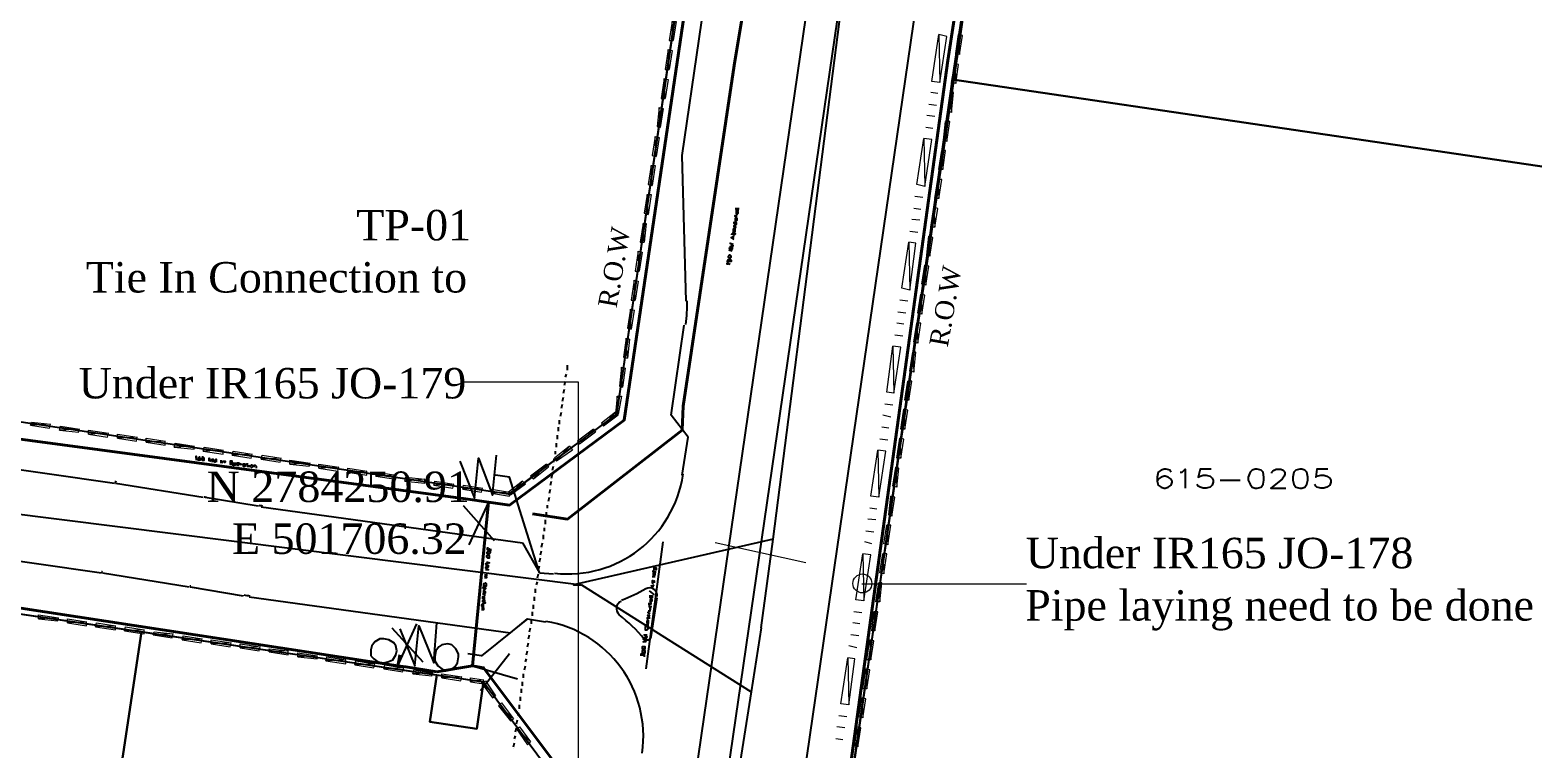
# Model space of a CAD drawing. Header units: inches. Extents: x 5 to 844, y 8 to 596.
# Drawn here: x 335.6 to 529.2, y 285.8 to 378.3 of the extents above; entities that cross this region are included whole.
import ezdxf

# ---------------------------------------------------------------- set-up
doc = ezdxf.new("R2010")
doc.units = ezdxf.units.IN
doc.header["$MEASUREMENT"] = 0
doc.layers.add('PDF_Geometry', color=7, linetype='Continuous', true_color=0x989898)
doc.layers.add('PDF_Text', color=7, linetype='Continuous')
doc.styles.add('PDF Times New Roman', font='times.ttf')

msp = doc.modelspace()

# ---------------------------------------------------------------- linework, layer by layer
at = {"layer": 'PDF_Geometry', "color": 9, "lineweight": 25, "true_color": 0xbababa}
for points in [[(397.28, 318.6), (295.2, 333.64), (318.47, 491.9), (321.68, 513.89), (425.69, 510.42), (436.11, 497.95), (411.17, 328.88), (397.28, 318.6)], [(486.89, 508.49), (566.73, 505.79), (545.26, 358.58), (454.49, 371.95), (473, 496.79), (486.89, 508.49)], [(429.81, 301.37), (431.35, 312.81), (455.91, 504.37)], [(454.49, 371.95), (545.26, 358.58), (531.12, 262.03), (440.61, 275.4), (454.49, 371.95)], [(215.87, 332.48), (287.1, 321.94), (406.67, 306.9)], [(431.35, 312.81), (405.64, 306.9), (406.67, 306.9)], [(304.71, 301.37), (311.53, 306.51), (349.97, 300.86), (342.77, 252.9), (336.85, 212.66), (335.57, 204.18), (297.39, 209.7), (292.24, 216.65), (304.71, 301.37)], [(406.67, 306.9), (428.52, 293.14)], [(388.02, 295.33), (387.12, 289.29), (393.17, 288.39), (394.07, 294.43), (404.35, 280.54), (399.98, 250.84), (342.77, 252.9), (349.97, 300.86), (388.02, 295.33)], [(429.81, 301.37), (428.52, 293.14), (406.54, 153.91), (404.87, 142.98), (403.97, 137.71), (417.46, 133.34), (427.11, 134.36), (416.95, 142.08), (404.87, 142.98)], [(394.07, 294.43), (393.17, 288.39), (387.12, 289.29), (388.02, 295.33), (394.07, 294.43)]]:
    msp.add_lwpolyline(points, dxfattribs=at)
at = {"layer": 'PDF_Geometry', "color": 7, "lineweight": 25}
for points in [[(486.89, 508.49), (646.57, 503.22), (656.98, 490.75), (604.66, 133.08), (590.77, 122.67), (433.79, 145.55), (423.51, 159.43), (473, 496.79), (486.89, 508.49)], [(436.11, 497.95), (411.17, 328.88), (397.28, 318.6), (295.2, 333.64), (174.48, 351.38), (160.98, 353.31), (157.63, 353.7), (151.34, 353.7), (145.04, 353.05), (138.99, 351.51), (133.08, 349.33), (127.42, 346.37), (122.28, 342.64), (117.65, 338.4), (113.54, 333.51), (110.19, 328.24), (107.37, 322.58), (105.44, 316.54), (104.15, 310.37), (103.77, 304.07), (104.15, 297.77), (10.69, 428.52)], [(482.65, 321.43), (482.52, 321.68), (482, 321.81), (481.75, 321.81), (481.36, 321.68), (480.98, 321.43), (480.85, 320.78), (480.85, 320.27), (480.98, 319.76), (481.36, 319.5), (481.75, 319.37), (481.88, 319.37), (482.26, 319.5), (482.65, 319.76), (482.78, 320.14), (482.78, 320.27), (482.65, 320.53), (482.26, 320.78), (481.88, 320.91), (481.75, 320.91), (481.36, 320.78), (480.98, 320.53), (480.85, 320.27)], [(483.8, 321.43), (484.06, 321.43), (484.45, 321.81), (484.45, 319.37)], [(487.79, 321.81), (486.38, 321.81), (486.12, 320.78), (486.38, 320.91), (486.76, 321.04), (487.15, 321.04), (487.66, 320.91), (487.92, 320.66), (488.05, 320.4), (488.05, 320.14), (487.92, 319.76), (487.66, 319.5), (487.15, 319.37), (486.76, 319.37), (486.38, 319.5), (486.12, 319.63), (485.99, 319.88)], [(493.45, 321.81), (493.06, 321.68), (492.8, 321.43), (492.55, 320.78), (492.55, 320.4), (492.8, 319.88), (493.06, 319.5), (493.45, 319.37), (493.7, 319.37), (494.22, 319.5), (494.48, 319.88), (494.6, 320.4), (494.6, 320.78), (494.48, 321.43), (494.22, 321.68), (493.7, 321.81), (493.45, 321.81)], [(495.63, 321.3), (495.63, 321.43), (495.76, 321.56), (495.89, 321.68), (496.15, 321.81), (496.79, 321.81), (497.05, 321.68), (497.18, 321.56), (497.3, 321.43), (497.3, 321.17), (497.18, 320.91), (496.92, 320.53), (495.5, 319.37), (497.43, 319.37)], [(499.23, 321.81), (498.72, 321.68), (498.46, 321.43), (498.33, 320.78), (498.33, 320.4), (498.46, 319.88), (498.72, 319.5), (499.23, 319.37), (499.49, 319.37), (499.88, 319.5), (500.13, 319.88), (500.26, 320.4), (500.26, 320.78), (500.13, 321.43), (499.88, 321.68), (499.49, 321.81), (499.23, 321.81)], [(502.83, 321.81), (501.42, 321.81), (501.29, 320.78), (501.42, 320.91), (501.93, 321.04), (502.32, 321.04), (502.7, 320.91), (503.09, 320.66), (503.22, 320.4), (503.22, 320.14), (503.09, 319.76), (502.7, 319.5), (502.32, 319.37), (501.93, 319.37), (501.42, 319.5), (501.29, 319.63), (501.16, 319.88)], [(488.95, 320.4), (491.52, 320.4)], [(239.27, 317.06), (281.44, 310.88), (286.59, 304.07), (274.11, 219.35), (267.3, 214.2), (264.6, 195.82), (269.74, 188.88), (287.74, 186.3), (294.69, 191.45), (297.39, 209.7), (292.24, 216.65), (304.58, 301.37), (311.53, 306.51), (394.07, 294.43), (404.35, 280.54), (372.34, 63.53)]]:
    msp.add_lwpolyline(points, dxfattribs=at)
at = {"layer": 'PDF_Geometry', "lineweight": 0}
for points in [[(486.89, 508.49), (473, 496.79), (454.49, 371.95), (545.26, 358.58), (566.73, 505.79), (486.89, 508.49)], [(318.47, 491.9), (295.2, 333.64), (397.41, 318.6), (411.17, 328.88), (432.64, 475.32), (318.47, 491.9)], [(454.49, 371.95), (440.61, 275.4), (531.12, 262.03), (545.26, 358.58), (454.49, 371.95)], [(304.71, 301.37), (292.24, 216.65), (297.39, 209.7), (335.57, 204.18), (336.85, 212.66), (342.77, 252.9), (349.97, 300.86), (311.53, 306.51), (304.71, 301.37)], [(388.02, 295.33), (349.97, 300.86), (342.77, 252.9), (399.98, 250.84), (404.35, 280.54), (394.07, 294.43), (393.17, 288.39), (387.12, 289.29), (388.02, 295.33)], [(394.07, 294.43), (388.02, 295.33), (387.12, 289.29), (393.17, 288.39), (394.07, 294.43)]]:
    msp.add_lwpolyline(points, dxfattribs=at)
at = {"layer": 'PDF_Geometry', "lineweight": 25}
for points in [[(395.61, 77.15), (456.16, 492.93), (456.29, 494.48)], [(391.62, 77.67), (451.53, 489.72), (451.92, 491.65)], [(420.16, 343.41), (419.65, 362.18), (424.02, 392.27), (429.81, 410.14)], [(417.85, 161.88), (450.51, 386.48)], [(418.24, 328.75), (419.91, 340.33)], [(404.87, 334.54), (404.87, 335.18)], [(404.48, 332.61), (404.61, 333.13)], [(404.61, 333.64), (404.74, 334.03)], [(404.61, 333.38), (404.61, 333.38)], [(404.74, 334.28), (404.74, 334.28)], [(404.35, 331.58), (404.48, 332.1)], [(404.35, 331.33), (404.35, 331.33)], [(404.48, 332.35), (404.48, 332.35)], [(404.09, 329.65), (404.22, 330.17)], [(404.09, 329.4), (404.09, 329.4)], [(404.22, 330.55), (404.35, 331.07)], [(404.22, 330.43), (404.22, 330.43)], [(403.71, 326.7), (403.71, 327.21)], [(403.84, 327.6), (403.84, 328.11)], [(403.84, 327.34), (403.84, 327.34)], [(403.97, 328.63), (404.09, 329.14)], [(403.97, 328.37), (403.97, 328.37)], [(420.42, 325.93), (418.24, 328.75)], [(403.45, 325.41), (403.45, 325.41)], [(403.58, 325.67), (403.58, 326.18)], [(403.71, 326.44), (403.71, 326.44)], [(419.65, 321.04), (420.42, 325.93)], [(403.19, 323.48), (403.19, 323.48)], [(403.32, 324.38), (403.32, 324.38)], [(403.32, 323.74), (403.32, 324.13)], [(403.45, 324.64), (403.45, 325.16)], [(329.4, 322.46), (346.5, 320.01)], [(402.94, 321.68), (403.07, 322.2)], [(402.94, 321.43), (402.94, 321.43)], [(403.07, 322.71), (403.19, 323.23)], [(403.07, 322.46), (403.07, 322.46)], [(346.63, 320.01), (346.63, 320.01), (357.94, 318.21)], [(401.27, 308.44), (397.41, 320.78), (395.61, 321.04)], [(402.68, 319.76), (402.81, 320.27)], [(402.68, 319.5), (402.68, 319.5)], [(402.81, 320.66), (402.94, 321.17)], [(402.81, 320.53), (402.81, 320.53)], [(358.2, 318.21), (365.01, 317.06)], [(402.42, 317.7), (402.55, 318.21)], [(402.55, 318.73), (402.68, 319.24)], [(402.55, 318.47), (402.55, 318.47)], [(365.4, 316.93), (399.08, 312.3)], [(402.17, 315.77), (402.17, 316.28)], [(402.29, 316.8), (402.29, 317.18)], [(402.29, 316.54), (402.29, 316.54)], [(402.42, 317.44), (402.42, 317.44)], [(401.91, 314.48), (401.91, 314.48)], [(401.91, 313.84), (401.91, 314.23)], [(402.04, 314.74), (402.04, 315.26)], [(402.17, 315.51), (402.17, 315.51)], [(399.08, 312.3), (401.27, 308.44)], [(401.52, 311.78), (401.65, 312.3)], [(401.65, 312.56), (401.65, 312.56)], [(401.78, 313.58), (401.78, 313.58)], [(401.78, 312.81), (401.78, 313.33)], [(327.73, 310.88), (344.83, 308.44)], [(401.27, 309.86), (401.39, 310.37)], [(401.39, 310.76), (401.52, 311.27)], [(401.39, 310.5), (401.39, 310.5)], [(401.52, 311.53), (401.52, 311.53)], [(344.95, 308.44), (344.95, 308.44), (356.14, 306.64)], [(401.01, 307.8), (401.14, 308.31)], [(401.14, 308.83), (401.27, 309.34)], [(401.14, 308.57), (401.14, 308.57)], [(401.27, 309.6), (401.27, 309.6)], [(401.27, 308.44), (403.07, 308.31)], [(356.27, 306.64), (363.08, 305.48)], [(400.75, 305.87), (400.75, 306.38)], [(400.88, 306.9), (401.01, 307.28)], [(400.88, 306.64), (400.88, 306.64)], [(401.01, 307.54), (401.01, 307.54)], [(363.85, 305.36), (397.54, 300.73)], [(400.49, 303.81), (400.49, 304.33)], [(400.62, 304.84), (400.62, 305.36)], [(400.62, 304.58), (400.62, 304.58)], [(400.75, 305.61), (400.75, 305.61)], [(415.66, 300.21), (416.44, 305.23)], [(399.72, 302.53), (393.81, 297.77), (392.01, 298.03)], [(397.54, 300.73), (399.72, 302.53)], [(399.72, 302.53), (402.04, 302.14)], [(400.24, 302.66), (400.24, 302.66)], [(400.24, 301.88), (400.24, 302.4)], [(400.37, 303.68), (400.37, 303.68)], [(400.37, 302.91), (400.37, 303.43)], [(399.85, 299.96), (399.98, 300.47)], [(399.98, 300.86), (400.11, 301.37)], [(399.98, 300.6), (399.98, 300.6)], [(400.11, 301.63), (400.11, 301.63)], [(399.59, 297.9), (399.72, 298.41)], [(399.72, 298.93), (399.85, 299.44)], [(399.72, 298.67), (399.72, 298.67)], [(399.85, 299.7), (399.85, 299.7)], [(399.34, 295.97), (399.47, 296.49)], [(399.47, 297), (399.59, 297.39)], [(399.47, 296.74), (399.47, 296.74)], [(399.59, 297.64), (399.59, 297.64)], [(399.08, 293.91), (399.08, 294.43)], [(399.21, 294.94), (399.21, 295.46)], [(399.21, 294.69), (399.21, 294.69)], [(399.34, 295.71), (399.34, 295.71)], [(398.82, 292.76), (398.82, 292.76)], [(398.82, 291.99), (398.82, 292.5)], [(398.95, 293.01), (398.95, 293.53)], [(399.08, 293.79), (399.08, 293.79)], [(398.57, 290.7), (398.57, 290.7)], [(398.57, 290.06), (398.57, 290.44)], [(398.69, 291.73), (398.69, 291.73)], [(398.69, 290.96), (398.69, 291.47)], [(398.18, 288), (398.31, 288.51)], [(398.31, 289.03), (398.44, 289.54)], [(398.31, 288.77), (398.31, 288.77)], [(398.44, 289.8), (398.44, 289.8)], [(397.92, 286.07), (398.05, 286.59)], [(398.05, 287.1), (398.18, 287.49)], [(398.05, 286.84), (398.05, 286.84)], [(398.18, 287.74), (398.18, 287.74)], [(397.92, 285.81), (397.92, 285.81)]]:
    msp.add_lwpolyline(points, dxfattribs=at)
at = {"layer": 'PDF_Geometry', "color": 6, "lineweight": 40}
for points in [[(435.85, 488.95), (434.05, 476.86), (428.52, 438.68), (418.11, 368.1), (412.19, 328.11), (397.41, 317.18), (394.71, 317.57)], [(394.71, 317.57), (391.75, 317.96)], [(394.71, 317.57), (392.65, 296.49)], [(392.65, 296.49), (394.07, 296.23), (405.64, 280.8), (402.81, 261.52), (400.88, 248.79), (400.62, 246.73), (394.58, 206.49), (387.12, 156.09), (376.84, 86.15), (373.62, 63.53), (358.32, 51.57), (353.44, 52.08), (351, 52.34)], [(388.02, 295.71), (384.04, 296.36)], [(392.65, 296.49), (388.02, 295.71)]]:
    msp.add_lwpolyline(points, dxfattribs=at)
at = {"layer": 'PDF_Geometry', "color": 3, "lineweight": 40}
for points in [[(400.37, 316.03), (404.87, 315.38), (419.65, 326.83), (419.78, 329.91), (426.34, 373.75), (428.78, 388.54), (453.21, 385.2)], [(455.52, 385.07), (453.85, 374.4), (436.36, 247.63), (430.96, 218.57), (430.32, 214.07), (422.35, 159.82), (419.14, 127.68)], [(331.45, 326.06), (391.75, 317.96)], [(219.86, 321.3), (239.53, 318.34), (282.21, 311.66), (287.61, 304.46), (287.61, 302.78), (303.68, 300.34), (303.94, 302.14), (311.4, 307.41), (383.01, 296.49)], [(383.01, 296.49), (384.04, 296.36)]]:
    msp.add_lwpolyline(points, dxfattribs=at)
at = {"layer": 'PDF_Geometry', "color": 4, "lineweight": 0}
for points in [[(417.98, 376.97), (418.49, 376.97), (418.36, 379.41), (417.98, 376.97)], [(418.49, 376.97), (418.36, 379.41), (418.88, 379.41), (418.49, 376.97)], [(455.26, 377.74), (455.39, 375.17), (454.88, 375.3), (455.26, 377.74)], [(455.78, 377.61), (455.26, 377.74), (455.39, 375.17), (455.78, 377.61)], [(417.46, 373.24), (417.98, 373.24), (417.85, 375.81), (417.46, 373.24)], [(417.98, 373.24), (417.85, 375.81), (418.36, 375.68), (417.98, 373.24)], [(454.75, 374.01), (454.88, 371.44), (454.36, 371.57), (454.75, 374.01)], [(455.26, 373.88), (454.75, 374.01), (454.88, 371.44), (455.26, 373.88)], [(416.95, 369.51), (417.46, 369.51), (417.34, 372.08), (416.95, 369.51)], [(417.46, 369.51), (417.34, 372.08), (417.85, 371.95), (417.46, 369.51)], [(454.23, 370.28), (454.36, 367.71), (453.85, 367.84), (454.23, 370.28)], [(454.62, 370.28), (454.23, 370.28), (454.36, 367.71), (454.62, 370.28)], [(416.44, 365.91), (416.82, 365.78), (416.69, 368.35), (416.44, 365.91)], [(416.82, 365.78), (416.69, 368.35), (417.21, 368.22), (416.82, 365.78)], [(453.59, 366.55), (453.72, 363.98), (453.33, 364.11), (453.59, 366.55)], [(454.11, 366.55), (453.59, 366.55), (453.72, 363.98), (454.11, 366.55)], [(415.79, 362.18), (416.31, 362.05), (416.18, 364.62), (415.79, 362.18)], [(416.31, 362.05), (416.18, 364.62), (416.69, 364.5), (416.31, 362.05)], [(453.08, 362.82), (453.21, 360.38), (452.69, 360.38), (453.08, 362.82)], [(453.59, 362.82), (453.08, 362.82), (453.21, 360.38), (453.59, 362.82)], [(415.28, 358.45), (415.79, 358.32), (415.66, 360.9), (415.28, 358.45)], [(415.79, 358.32), (415.66, 360.9), (416.18, 360.9), (415.79, 358.32)], [(452.56, 359.1), (452.69, 356.65), (452.18, 356.65), (452.56, 359.1)], [(453.08, 359.1), (452.56, 359.1), (452.69, 356.65), (453.08, 359.1)], [(414.76, 354.73), (415.28, 354.6), (415.15, 357.17), (414.76, 354.73)], [(415.28, 354.6), (415.15, 357.17), (415.66, 357.17), (415.28, 354.6)], [(452.05, 355.5), (452.18, 352.93), (451.66, 352.93), (452.05, 355.5)], [(452.56, 355.37), (452.05, 355.5), (452.18, 352.93), (452.56, 355.37)], [(414.25, 351), (414.76, 351), (414.64, 353.44), (414.25, 351)], [(414.76, 351), (414.64, 353.44), (415.02, 353.44), (414.76, 351)], [(451.41, 351.77), (451.53, 349.2), (451.15, 349.33), (451.41, 351.77)], [(451.92, 351.64), (451.41, 351.77), (451.53, 349.2), (451.92, 351.64)], [(413.61, 347.27), (414.12, 347.27), (413.99, 349.84), (413.61, 347.27)], [(414.12, 347.27), (413.99, 349.84), (414.51, 349.71), (414.12, 347.27)], [(450.89, 348.04), (451.02, 345.47), (450.51, 345.6), (450.89, 348.04)], [(451.41, 347.91), (450.89, 348.04), (451.02, 345.47), (451.41, 347.91)], [(413.09, 343.54), (413.61, 343.54), (413.48, 346.11), (413.09, 343.54)], [(413.61, 343.54), (413.48, 346.11), (413.99, 345.98), (413.61, 343.54)], [(450.38, 344.31), (450.51, 341.74), (449.99, 341.87), (450.38, 344.31)], [(450.89, 344.18), (450.38, 344.31), (450.51, 341.74), (450.89, 344.18)], [(412.58, 339.94), (413.09, 339.81), (412.97, 342.38), (412.58, 339.94)], [(413.09, 339.81), (412.97, 342.38), (413.48, 342.25), (413.09, 339.81)], [(449.86, 340.58), (449.99, 338.01), (449.48, 338.14), (449.86, 340.58)], [(450.38, 340.58), (449.86, 340.58), (449.99, 338.01), (450.38, 340.58)], [(412.07, 336.21), (412.58, 336.08), (412.45, 338.65), (412.07, 336.21)], [(412.58, 336.08), (412.45, 338.65), (412.84, 338.53), (412.58, 336.08)], [(449.35, 336.85), (449.48, 334.28), (448.96, 334.41), (449.35, 336.85)], [(449.73, 336.85), (449.35, 336.85), (449.48, 334.28), (449.73, 336.85)], [(411.55, 332.48), (411.94, 332.35), (411.81, 334.93), (411.55, 332.48)], [(411.94, 332.35), (411.81, 334.93), (412.32, 334.8), (411.94, 332.35)], [(448.71, 333.13), (448.83, 330.68), (448.32, 330.68), (448.71, 333.13)], [(449.22, 333.13), (448.71, 333.13), (448.83, 330.68), (449.22, 333.13)], [(411.04, 328.88), (411.42, 328.88), (411.29, 331.2), (411.04, 328.88)], [(411.42, 328.88), (411.29, 331.2), (411.81, 331.2), (411.42, 328.88)], [(448.19, 329.53), (448.32, 326.96), (447.81, 326.96), (448.19, 329.53)], [(448.71, 329.4), (448.19, 329.53), (448.32, 326.96), (448.71, 329.4)], [(338.27, 327.6), (335.7, 327.47), (335.83, 327.86), (338.27, 327.6)], [(338.14, 327.08), (338.27, 327.6), (335.7, 327.47), (338.14, 327.08)], [(342, 326.96), (339.43, 326.83), (339.55, 327.34), (342, 326.96)], [(409.24, 327.73), (409.49, 327.34), (411.04, 329.14), (409.24, 327.73)], [(409.49, 327.34), (411.04, 329.14), (411.42, 328.75), (409.49, 327.34)], [(341.87, 326.57), (342, 326.96), (339.43, 326.83), (341.87, 326.57)], [(345.73, 326.44), (343.15, 326.31), (343.15, 326.83), (345.73, 326.44)], [(345.6, 325.93), (345.73, 326.44), (343.15, 326.31), (345.6, 325.93)], [(349.45, 325.93), (346.88, 325.8), (346.88, 326.31), (349.45, 325.93)], [(349.33, 325.41), (349.45, 325.93), (346.88, 325.8), (349.33, 325.41)], [(353.05, 325.41), (350.61, 325.28), (350.61, 325.8), (353.05, 325.41)], [(353.05, 324.9), (353.05, 325.41), (350.61, 325.28), (353.05, 324.9)], [(406.15, 325.41), (406.41, 325.03), (408.21, 326.96), (406.15, 325.41)], [(406.41, 325.03), (408.21, 326.96), (408.47, 326.57), (406.41, 325.03)], [(447.68, 325.8), (447.81, 323.23), (447.29, 323.23), (447.68, 325.8)], [(448.19, 325.67), (447.68, 325.8), (447.81, 323.23), (448.19, 325.67)], [(356.78, 324.77), (354.21, 324.64), (354.34, 325.16), (356.78, 324.77)], [(356.78, 324.38), (356.78, 324.77), (354.21, 324.64), (356.78, 324.38)], [(360.51, 324.26), (357.94, 324.13), (358.07, 324.64), (360.51, 324.26)], [(360.51, 323.74), (360.51, 324.26), (357.94, 324.13), (360.51, 323.74)], [(364.24, 323.74), (361.67, 323.61), (361.8, 324.13), (364.24, 323.74)], [(364.11, 323.23), (364.24, 323.74), (361.67, 323.61), (364.11, 323.23)], [(367.97, 323.23), (365.4, 323.1), (365.52, 323.61), (367.97, 323.23)], [(403.19, 323.23), (403.45, 322.84), (405.12, 324.77), (403.19, 323.23)], [(403.45, 322.84), (405.12, 324.77), (405.51, 324.26), (403.45, 322.84)], [(367.84, 322.71), (367.97, 323.23), (365.4, 323.1), (367.84, 322.71)], [(371.7, 322.58), (369.12, 322.46), (369.12, 322.97), (371.7, 322.58)], [(371.57, 322.2), (371.7, 322.58), (369.12, 322.46), (371.57, 322.2)], [(375.42, 322.07), (372.85, 321.94), (372.85, 322.46), (375.42, 322.07)], [(375.3, 321.56), (375.42, 322.07), (372.85, 321.94), (375.3, 321.56)], [(379.02, 321.56), (376.58, 321.43), (376.58, 321.94), (379.02, 321.56)], [(379.02, 321.04), (379.02, 321.56), (376.58, 321.43), (379.02, 321.04)], [(382.75, 321.04), (380.18, 320.91), (380.31, 321.43), (382.75, 321.04)], [(400.11, 320.91), (400.49, 320.53), (402.17, 322.46), (400.11, 320.91)], [(400.49, 320.53), (402.17, 322.46), (402.42, 322.07), (400.49, 320.53)], [(447.16, 322.07), (447.29, 319.5), (446.78, 319.63), (447.16, 322.07)], [(447.55, 321.94), (447.16, 322.07), (447.29, 319.5), (447.55, 321.94)], [(382.75, 320.53), (382.75, 321.04), (380.18, 320.91), (382.75, 320.53)], [(386.48, 320.53), (383.91, 320.27), (384.04, 320.78), (386.48, 320.53)], [(386.48, 320.01), (386.48, 320.53), (383.91, 320.27), (386.48, 320.01)], [(390.21, 319.88), (387.64, 319.76), (387.77, 320.27), (390.21, 319.88)], [(390.08, 319.37), (390.21, 319.88), (387.64, 319.76), (390.08, 319.37)], [(393.94, 319.37), (391.37, 319.24), (391.49, 319.76), (393.94, 319.37)], [(397.28, 318.86), (397.54, 318.47), (399.08, 320.27), (397.28, 318.86)], [(397.54, 318.47), (399.08, 320.27), (399.47, 319.88), (397.54, 318.47)], [(393.81, 318.86), (393.94, 319.37), (391.37, 319.24), (393.81, 318.86)], [(397.41, 318.86), (395.09, 318.73), (395.09, 319.24), (397.41, 318.86)], [(397.41, 318.34), (397.41, 318.86), (395.09, 318.73), (397.41, 318.34)], [(446.52, 318.34), (446.65, 315.77), (446.26, 315.9), (446.52, 318.34)], [(447.03, 318.21), (446.52, 318.34), (446.65, 315.77), (447.03, 318.21)], [(446.01, 314.61), (446.13, 312.04), (445.62, 312.17), (446.01, 314.61)], [(446.52, 314.61), (446.01, 314.61), (446.13, 312.04), (446.52, 314.61)], [(445.49, 310.88), (445.62, 308.31), (445.11, 308.44), (445.49, 310.88)], [(446.01, 310.88), (445.49, 310.88), (445.62, 308.31), (446.01, 310.88)], [(444.98, 307.16), (445.11, 304.71), (444.59, 304.71), (444.98, 307.16)], [(445.36, 307.16), (444.98, 307.16), (445.11, 304.71), (445.36, 307.16)], [(339.3, 302.66), (336.73, 302.53), (336.73, 303.04), (339.3, 302.66)], [(339.17, 302.27), (339.3, 302.66), (336.73, 302.53), (339.17, 302.27)], [(342.9, 302.14), (340.45, 302.01), (340.45, 302.53), (342.9, 302.14)], [(342.9, 301.63), (342.9, 302.14), (340.45, 302.01), (342.9, 301.63)], [(444.33, 303.43), (444.46, 300.98), (444.08, 300.98), (444.33, 303.43)], [(444.85, 303.43), (444.33, 303.43), (444.46, 300.98), (444.85, 303.43)], [(346.63, 301.63), (344.05, 301.5), (344.18, 302.01), (346.63, 301.63)], [(346.63, 301.11), (346.63, 301.63), (344.05, 301.5), (346.63, 301.11)], [(350.35, 301.11), (347.78, 300.98), (347.91, 301.5), (350.35, 301.11)], [(350.35, 300.6), (350.35, 301.11), (347.78, 300.98), (350.35, 300.6)], [(354.08, 300.6), (351.51, 300.47), (351.64, 300.86), (354.08, 300.6)], [(353.95, 300.08), (354.08, 300.6), (351.51, 300.47), (353.95, 300.08)], [(357.81, 299.96), (355.24, 299.83), (355.37, 300.34), (357.81, 299.96)], [(357.68, 299.44), (357.81, 299.96), (355.24, 299.83), (357.68, 299.44)], [(361.54, 299.44), (358.97, 299.31), (358.97, 299.83), (361.54, 299.44)], [(361.41, 298.93), (361.54, 299.44), (358.97, 299.31), (361.41, 298.93)], [(365.27, 298.93), (362.7, 298.8), (362.7, 299.31), (365.27, 298.93)], [(365.14, 298.41), (365.27, 298.93), (362.7, 298.8), (365.14, 298.41)], [(368.87, 298.41), (366.42, 298.29), (366.42, 298.67), (368.87, 298.41)], [(368.87, 297.9), (368.87, 298.41), (366.42, 298.29), (368.87, 297.9)], [(443.82, 299.83), (443.95, 297.26), (443.43, 297.26), (443.82, 299.83)], [(444.33, 299.7), (443.82, 299.83), (443.95, 297.26), (444.33, 299.7)], [(372.6, 297.77), (370.15, 297.64), (370.15, 298.16), (372.6, 297.77)], [(372.6, 297.39), (372.6, 297.77), (370.15, 297.64), (372.6, 297.39)], [(376.32, 297.26), (373.75, 297.13), (373.88, 297.64), (376.32, 297.26)], [(376.32, 296.74), (376.32, 297.26), (373.75, 297.13), (376.32, 296.74)], [(380.05, 296.74), (377.48, 296.61), (377.61, 297.13), (380.05, 296.74)], [(379.92, 296.23), (380.05, 296.74), (377.48, 296.61), (379.92, 296.23)], [(383.78, 296.23), (381.21, 296.1), (381.34, 296.61), (383.78, 296.23)], [(383.65, 295.71), (383.78, 296.23), (381.21, 296.1), (383.65, 295.71)], [(387.51, 295.59), (384.94, 295.46), (385.07, 295.97), (387.51, 295.59)], [(387.38, 295.2), (387.51, 295.59), (384.94, 295.46), (387.38, 295.2)], [(391.24, 295.07), (388.67, 294.94), (388.67, 295.46), (391.24, 295.07)], [(391.11, 294.56), (391.24, 295.07), (388.67, 294.94), (391.11, 294.56)], [(394.07, 294.69), (392.39, 294.43), (392.39, 294.94), (394.07, 294.69)], [(394.07, 294.17), (394.07, 294.69), (392.39, 294.43), (394.07, 294.17)], [(395.61, 292.63), (393.81, 294.3), (394.32, 294.56), (395.61, 292.63)], [(395.22, 292.37), (395.61, 292.63), (393.81, 294.3), (395.22, 292.37)], [(443.31, 296.1), (443.43, 293.53), (442.92, 293.53), (443.31, 296.1)], [(443.82, 295.97), (443.31, 296.1), (443.43, 293.53), (443.82, 295.97)], [(442.79, 292.37), (442.92, 289.8), (442.41, 289.93), (442.79, 292.37)], [(443.31, 292.24), (442.79, 292.37), (442.92, 289.8), (443.31, 292.24)], [(397.92, 289.67), (395.99, 291.34), (396.38, 291.73), (397.92, 289.67)], [(397.54, 289.41), (397.92, 289.67), (395.99, 291.34), (397.54, 289.41)], [(400.11, 286.71), (398.31, 288.39), (398.69, 288.64), (400.11, 286.71)], [(442.15, 288.64), (442.28, 286.07), (441.89, 286.2), (442.15, 288.64)], [(442.66, 288.51), (442.15, 288.64), (442.28, 286.07), (442.66, 288.51)], [(399.72, 286.33), (400.11, 286.71), (398.31, 288.39), (399.72, 286.33)]]:
    msp.add_lwpolyline(points, dxfattribs=at)
at = {"layer": 'PDF_Geometry', "color": 3, "lineweight": 0}
for points in [[(452.69, 377.74), (452.82, 371.57), (451.79, 371.7), (452.69, 377.74)], [(453.72, 377.48), (452.69, 377.74), (452.82, 371.57), (453.72, 377.48)], [(452.56, 370.15), (451.66, 370.28)], [(452.43, 368.61), (451.41, 368.74)], [(452.18, 367.2), (451.15, 367.32)], [(450.76, 364.37), (450.89, 358.2), (449.86, 358.45), (450.76, 364.37)], [(451.79, 364.24), (450.76, 364.37), (450.89, 358.2), (451.79, 364.24)], [(451.92, 365.65), (451.02, 365.78)], [(450.63, 356.78), (449.61, 356.91)], [(450.38, 355.24), (449.48, 355.37)], [(449.99, 352.28), (448.96, 352.41)], [(450.25, 353.83), (449.22, 353.95)], [(448.83, 351), (448.96, 344.83), (447.93, 345.08), (448.83, 351)], [(449.73, 350.87), (448.83, 351), (448.96, 344.83), (449.73, 350.87)], [(448.71, 343.41), (447.68, 343.54)], [(448.45, 341.87), (447.42, 342)], [(448.06, 338.91), (447.03, 339.04)], [(448.19, 340.45), (447.29, 340.58)], [(446.78, 337.63), (446.91, 331.58), (446.01, 331.71), (446.78, 337.63)], [(447.81, 337.5), (446.78, 337.63), (446.91, 331.58), (447.81, 337.5)], [(446.78, 330.04), (445.75, 330.17)], [(446.26, 327.08), (445.36, 327.21)], [(446.52, 328.5), (445.49, 328.75)], [(446.13, 325.54), (445.11, 325.67)], [(444.85, 324.26), (444.98, 318.21), (443.95, 318.34), (444.85, 324.26)], [(445.88, 324.13), (444.85, 324.26), (444.98, 318.21), (445.88, 324.13)], [(444.72, 316.67), (443.82, 316.8)], [(444.33, 313.71), (443.31, 313.84)], [(444.59, 315.26), (443.56, 315.38)], [(444.08, 312.17), (443.18, 312.43)], [(442.92, 310.88), (443.05, 304.84), (442.02, 304.97), (442.92, 310.88)], [(443.95, 310.76), (442.92, 310.88), (443.05, 304.84), (443.95, 310.76)], [(442.79, 303.3), (441.76, 303.43)], [(442.41, 300.34), (441.38, 300.47)], [(442.54, 301.88), (441.64, 302.01)], [(442.15, 298.8), (441.12, 299.06)], [(440.99, 297.51), (441.12, 291.47), (440.09, 291.6), (440.99, 297.51)], [(441.89, 297.39), (440.99, 297.51), (441.12, 291.47), (441.89, 297.39)], [(440.61, 288.51), (439.58, 288.64)], [(440.86, 289.93), (439.84, 290.06)], [(440.35, 286.97), (439.45, 287.1)]]:
    msp.add_lwpolyline(points, dxfattribs=at)
at = {"layer": 'PDF_Geometry', "color": 1, "lineweight": 25}
for points in [[(426.46, 355.37), (426.98, 355.37)], [(426.59, 354.21), (426.46, 354.34), (426.46, 354.47), (426.59, 354.47), (426.72, 354.47)], [(426.72, 355.37), (426.59, 355.24), (426.59, 355.11), (426.72, 355.11), (426.85, 355.11), (426.85, 355.24), (426.85, 355.37)], [(426.72, 354.6), (426.72, 354.98), (426.59, 354.98), (426.59, 354.85), (426.59, 354.73), (426.72, 354.6), (426.72, 354.73), (426.85, 354.73), (426.85, 354.85), (426.85, 354.98)], [(426.21, 353.57), (426.59, 353.57), (426.59, 353.44), (426.59, 353.31), (426.46, 353.31), (426.34, 353.44), (426.34, 353.57), (426.46, 353.57)], [(426.21, 352.67), (426.21, 352.54), (426.21, 352.41), (426.34, 352.41), (426.46, 352.41), (426.46, 352.54), (426.46, 352.67), (426.21, 352.67), (426.34, 352.67)], [(426.59, 352.8), (426.34, 352.93), (426.34, 353.05), (426.34, 353.18), (426.59, 353.05)], [(426.72, 354.21), (426.46, 354.21)], [(426.46, 353.95), (426.46, 353.83), (426.46, 353.7), (426.59, 353.7), (426.59, 353.83), (426.72, 353.83), (426.72, 353.95), (426.72, 354.08), (426.59, 354.08), (426.46, 354.08), (426.46, 353.95)], [(426.21, 350.35), (425.82, 350.48), (426.21, 350.61), (425.82, 350.87), (426.21, 350.74)], [(426.46, 351.9), (425.95, 352.03)], [(426.34, 351.38), (425.95, 351.64), (426.34, 351.77)], [(426.21, 352.03), (426.21, 352.15), (426.21, 352.28), (426.34, 352.28), (426.34, 352.15), (426.46, 352.15), (426.46, 352.03), (426.34, 352.03), (426.34, 351.9)], [(426.21, 351.51), (426.21, 351.77)], [(425.56, 348.81), (425.44, 348.55), (425.69, 348.55), (425.69, 348.68), (425.69, 348.81), (425.82, 348.81), (425.95, 348.68), (425.95, 348.55), (425.82, 348.55), (425.82, 348.43)], [(425.56, 349.2), (425.56, 349.07), (425.69, 349.07), (425.69, 348.94), (425.82, 348.94), (425.95, 349.07), (425.95, 349.2), (425.82, 349.33), (425.69, 349.33), (425.56, 349.2)], [(426.08, 349.84), (425.69, 349.97), (426.08, 350.1), (425.69, 350.23), (426.21, 350.23)], [(425.56, 348.17), (425.44, 348.17), (425.44, 348.3), (425.82, 348.17)], [(356.91, 323.36), (357.04, 323.36), (357.04, 323.48), (357.04, 322.97)], [(357.55, 323.36), (357.42, 323.36), (357.3, 323.23), (357.42, 323.23), (357.55, 323.23), (357.68, 323.1), (357.55, 322.97), (357.42, 322.97), (357.3, 322.97), (357.3, 323.1)], [(357.94, 323.36), (357.81, 323.36), (357.81, 323.23), (357.81, 323.1), (357.81, 322.97), (357.94, 322.97), (358.07, 322.97), (358.07, 323.1), (358.07, 323.23), (357.94, 323.36)], [(358.71, 322.84), (358.71, 323.23), (358.84, 322.84), (359.1, 323.1), (359.1, 322.71)], [(359.22, 322.71), (359.22, 323.1), (359.48, 322.71), (359.61, 323.1), (359.61, 322.71)], [(360.25, 322.58), (360.25, 322.97)], [(360.38, 322.58), (360.51, 322.84), (360.51, 322.71)], [(360.51, 322.84), (360.64, 322.84), (360.77, 322.84), (360.77, 322.71), (360.64, 322.58)], [(361.54, 322.84), (361.41, 322.84), (361.41, 322.71), (361.41, 322.58), (361.41, 322.46), (361.54, 322.46), (361.67, 322.46), (361.67, 322.58), (361.8, 322.58), (361.67, 322.71), (361.67, 322.84), (361.54, 322.84)], [(361.8, 322.2), (361.92, 322.58), (362.05, 322.58), (362.18, 322.58), (362.18, 322.46), (362.05, 322.33), (361.92, 322.33), (361.92, 322.46), (361.8, 322.46)], [(362.31, 322.46), (362.57, 322.46), (362.57, 322.58), (362.44, 322.58), (362.31, 322.58), (362.31, 322.46), (362.31, 322.33), (362.44, 322.33), (362.57, 322.33)], [(362.7, 322.33), (362.82, 322.58)], [(362.7, 322.46), (362.82, 322.46), (362.95, 322.46)], [(363.34, 322.46), (363.21, 322.46), (363.08, 322.46), (363.08, 322.33), (363.08, 322.2), (363.21, 322.2), (363.34, 322.2), (363.34, 322.46), (363.34, 322.33)], [(363.47, 322.46), (363.72, 322.46)], [(363.6, 322.58), (363.6, 322.2), (363.72, 322.2)], [(363.85, 322.46), (363.85, 322.46)], [(363.85, 322.33), (363.85, 322.07)], [(364.11, 322.33), (363.98, 322.2), (364.11, 322.07), (364.24, 322.07), (364.37, 322.2), (364.24, 322.33), (364.11, 322.33)], [(364.5, 322.07), (364.5, 322.33), (364.5, 322.2)], [(364.5, 322.33), (364.62, 322.33), (364.75, 322.2), (364.75, 321.94)], [(394.45, 309.86), (394.84, 309.73), (394.32, 309.6), (394.71, 309.34), (394.32, 309.47)], [(394.97, 311.01), (394.97, 311.14), (394.84, 311.14), (394.71, 311.14), (394.58, 311.14), (394.58, 311.01), (394.45, 311.01), (394.58, 310.88), (394.71, 310.88), (394.84, 310.88), (394.97, 311.01)], [(394.84, 310.5), (394.84, 310.63), (394.71, 310.76), (394.58, 310.63), (394.45, 310.63), (394.45, 310.5), (394.58, 310.37), (394.71, 310.37), (394.84, 310.37), (394.84, 310.5)], [(394.97, 311.53), (394.97, 311.27), (394.84, 311.53), (394.84, 311.4), (394.71, 311.4), (394.71, 311.27), (394.58, 311.4), (394.58, 311.53), (394.58, 311.66), (394.71, 311.66)], [(394.19, 308.18), (394.58, 308.18)], [(394.19, 308.06), (394.45, 307.93), (394.45, 308.06)], [(394.45, 307.93), (394.45, 307.8), (394.32, 307.8), (394.19, 307.8)], [(394.32, 309.21), (394.71, 309.21), (394.32, 309.08), (394.71, 308.83), (394.32, 308.83)], [(416.18, 307.93), (415.79, 307.93)], [(415.92, 309.08), (416.31, 309.08), (416.31, 308.96), (416.31, 308.83), (416.18, 308.83), (416.05, 308.83), (416.05, 308.96), (416.05, 309.08)], [(415.92, 308.57), (415.92, 308.7), (415.92, 308.57)], [(415.92, 308.44), (415.92, 308.31), (415.92, 308.18), (416.05, 308.18), (416.18, 308.18), (416.18, 308.31), (416.18, 308.44), (415.92, 308.44), (416.05, 308.44)], [(416.05, 308.57), (416.31, 308.57)], [(393.94, 306.64), (394.32, 306.51), (394.32, 306.38), (394.19, 306.26), (394.07, 306.38), (394.07, 306.51), (394.19, 306.64)], [(394.45, 306.9), (394.45, 307.03), (394.32, 307.16), (394.19, 307.03), (394.07, 307.03), (394.07, 306.9), (394.07, 306.77), (394.19, 306.77), (394.32, 306.77), (394.45, 306.77), (394.45, 306.9)], [(394.19, 306.13), (394.19, 305.87), (394.32, 305.87), (394.32, 306), (394.19, 306.13), (394.07, 306.13), (394.07, 306), (394.07, 305.87)], [(415.41, 306.13), (416.05, 305.61)], [(415.92, 306.51), (415.66, 306.77), (416.05, 306.9)], [(415.92, 307.41), (415.79, 307.41), (415.79, 307.28), (415.79, 307.16), (415.92, 307.16), (415.92, 307.28), (416.05, 307.41), (416.05, 307.28), (416.05, 307.16)], [(415.92, 306.64), (415.92, 306.9)], [(394.07, 304.33), (394.07, 304.46), (393.94, 304.46), (393.81, 304.33), (393.81, 304.2), (393.94, 304.2), (393.94, 304.07), (394.07, 304.07), (394.07, 304.2), (394.07, 304.33)], [(393.94, 305.74), (394.19, 305.74), (394.19, 305.61), (394.19, 305.48)], [(393.94, 305.1), (394.19, 305.1), (394.19, 305.23), (394.19, 305.36), (394.07, 305.36), (393.94, 305.36), (393.94, 305.23), (393.94, 305.1)], [(394.32, 304.84), (393.94, 304.84), (393.94, 304.71)], [(394.19, 304.58), (394.32, 304.58), (394.19, 304.58), (393.94, 304.58)], [(394.19, 304.97), (394.19, 304.71)], [(415.28, 304.46), (415.66, 304.46), (415.66, 304.58)], [(415.41, 305.48), (415.79, 305.48), (415.79, 305.36), (415.79, 305.23), (415.66, 305.23), (415.54, 305.23), (415.54, 305.36), (415.66, 305.48)], [(415.41, 304.46), (415.41, 304.58)], [(415.41, 304.33), (415.41, 304.2), (415.41, 304.07), (415.54, 303.94), (415.66, 304.07), (415.66, 304.2)], [(415.54, 304.71), (415.66, 304.97), (415.54, 304.97), (415.54, 304.84), (415.54, 304.71), (415.66, 304.71), (415.66, 304.84), (415.79, 304.84), (415.79, 304.97), (415.66, 304.97)], [(393.81, 303.94), (394.07, 303.94), (394.07, 303.81), (394.07, 303.68), (393.94, 303.68), (393.81, 303.68)], [(415.15, 303.04), (415.41, 302.91), (415.54, 303.04)], [(415.28, 302.78), (415.15, 302.66), (415.15, 302.53), (415.28, 302.53), (415.28, 302.66), (415.41, 302.78), (415.41, 302.66), (415.41, 302.53)], [(415.41, 302.01), (415.15, 302.01), (415.15, 302.14), (415.15, 302.27), (415.28, 302.27), (415.41, 302.27)], [(415.28, 303.56), (415.54, 303.56), (415.54, 303.68), (415.54, 303.81)], [(415.28, 303.3), (415.28, 303.43)], [(415.54, 303.17), (415.28, 303.3), (415.41, 303.17)], [(415.28, 302.91), (415.28, 303.04)], [(415.41, 303.81), (415.66, 303.81)], [(415.15, 300.08), (414.76, 300.08), (415.15, 300.21), (414.76, 300.47), (415.15, 300.47)], [(415.02, 301.5), (414.89, 301.5), (414.89, 301.37), (414.89, 301.24), (414.89, 301.11), (415.02, 301.11), (415.15, 301.11), (415.28, 301.24), (415.28, 301.37), (415.15, 301.5)], [(415.02, 301.76), (415.02, 301.63), (415.15, 301.63), (415.28, 301.63), (415.28, 301.76), (415.28, 301.88), (415.15, 301.88), (415.02, 301.76)], [(379.54, 297.77), (379.92, 297.39), (380.44, 297), (381.21, 296.87), (381.72, 297), (382.37, 297.26), (382.75, 297.9), (382.88, 298.41), (382.75, 299.06), (382.5, 299.44), (381.85, 299.83), (381.21, 299.96), (380.7, 299.96), (380.05, 299.57), (379.67, 299.06), (379.54, 298.54), (379.54, 297.77)], [(388.67, 299.19), (388.28, 298.93), (387.89, 298.41), (387.77, 297.64), (387.77, 297.13), (388.15, 296.49), (388.67, 296.1), (389.18, 295.84), (389.82, 295.97), (390.34, 296.36), (390.72, 296.87), (390.85, 297.64), (390.85, 298.03), (390.47, 298.67), (389.95, 299.19), (389.44, 299.31), (388.67, 299.19)], [(414.51, 298.8), (414.51, 298.67), (414.64, 298.67), (414.76, 298.67), (414.89, 298.67), (414.89, 298.8), (414.89, 298.93), (414.76, 298.93), (414.64, 298.93), (414.51, 298.93), (414.51, 298.8)], [(414.51, 298.29), (414.51, 298.16), (414.64, 298.16), (414.76, 298.16), (414.89, 298.16), (414.89, 298.29), (414.89, 298.41), (414.76, 298.41), (414.64, 298.41), (414.51, 298.41), (414.51, 298.29)], [(415.02, 299.57), (414.64, 299.57), (415.02, 299.7), (414.64, 299.96), (415.02, 299.83)], [(414.38, 297.77), (414.38, 298.03), (414.51, 297.9), (414.64, 297.9), (414.64, 298.03), (414.76, 298.03), (414.76, 297.9), (414.76, 297.77), (414.76, 297.64)]]:
    msp.add_lwpolyline(points, dxfattribs=at)
at = {"layer": 'PDF_Geometry', "color": 7, "lineweight": 0}
for points in [[(406.28, 280.8), (406.28, 333), (391.62, 333)], [(442.79, 307.03), (445.36, 307.03)], [(445.36, 307.03), (458.99, 307.03), (464.01, 307.03)]]:
    msp.add_lwpolyline(points, dxfattribs=at)
at = {"layer": 'PDF_Geometry', "color": 4, "lineweight": 25}
for points in [[(390.98, 322.84), (392.91, 318.08), (393.42, 323.23), (395.22, 318.47), (395.74, 323.61)], [(383.27, 301.24), (385.2, 296.49), (385.71, 301.63), (387.64, 296.87), (388.02, 302.01)]]:
    msp.add_lwpolyline(points, dxfattribs=at)
at = {"layer": 'PDF_Geometry', "color": 6, "lineweight": 25}
for points in [[(394.71, 317.57), (392.14, 312.04)], [(395.48, 312.56), (391.49, 317.06)], [(382.24, 301.37), (386.22, 297)], [(383.01, 296.49), (385.45, 301.88)], [(392.65, 296.49), (398.44, 294.81)], [(397.41, 298.03), (393.68, 293.27)]]:
    msp.add_lwpolyline(points, dxfattribs=at)
at = {"layer": 'PDF_Geometry', "color": 5, "lineweight": 25}
msp.add_lwpolyline([(415.02, 296.1), (417.21, 312.43)], dxfattribs=at)
at = {"layer": 'PDF_Geometry', "color": 6, "lineweight": 20}
msp.add_lwpolyline([(435.59, 309.73), (423.89, 312.3)], dxfattribs=at)
at = {"layer": 'PDF_Geometry', "color": 42, "lineweight": 40, "true_color": 0xb88a00}
for points in [[(383.01, 296.49), (383.14, 297.13)], [(383.14, 297.13), (383.27, 297.9)]]:
    msp.add_lwpolyline(points, dxfattribs=at)
at = {"layer": 'PDF_Geometry', "color": 7, "lineweight": 0}
msp.add_circle((442.86, 307.09), 1.22, dxfattribs=at)
at = {"layer": 'PDF_Geometry', "lineweight": 25}
for centre, radius, start, end in [((402.75, 342.96), 17.54, 351.7192, 1.6504), ((343.67, 300.26), 20.11, 81.1841, 81.8082), ((404.93, 323.29), 14.98, 263.3604, 351.7312), ((354.4, 294.44), 24.04, 80.5406, 81.2735), ((367.98, 334.31), 17.39, 260.5059, 262.0388), ((343.43, 298.64), 10.04, 81.2148, 81.8313), ((354.39, 295.43), 11.47, 80.1496, 80.9067), ((404.93, 323.28), 19.6, 290.6253, 300.7429), ((415.47, 305.55), 0.964, 351.7202, 120.7387), ((367.86, 333.57), 28.34, 260.478, 262.0694), ((412.13, 303.88), 0.964, 110.6257, 232.8167), ((399.66, 287.42), 14.98, 351.7116, 80.6223), ((399.66, 287.42), 19.61, 39.6609, 52.8215)]:
    msp.add_arc(centre, radius, start, end, dxfattribs=at)
msp.add_ellipse((415.21, 300.28), major_axis=(0.447, 0.052), ratio=0.999715, start_param=3.7171, end_param=6.022764, dxfattribs=at)

# ---------------------------------------------------------------- texts
at = {"layer": 'PDF_Text', "color": 6, "insert": (377.66, 351.19), "char_height": 3.9182, "attachment_point": 7, "style": 'PDF Times New Roman'}
msp.add_mtext('\\W0.999137;TP-01', dxfattribs=at)
at = {"layer": 'PDF_Text', "char_height": 2.4378, "attachment_point": 7, "rotation": 80.0824, "style": 'PDF Times New Roman'}
for insert in [(411.23, 342.43), (453.91, 337.42)]:
    msp.add_mtext('\\W0.999512;R.O.W', dxfattribs=dict(at, insert=insert))
at = {"layer": 'PDF_Text', "char_height": 3.9182, "attachment_point": 7, "style": 'PDF Times New Roman'}
for s, insert in [('\\W0.999494;Tie In Connection to', (342.82, 344.48)), ('\\W0.999265;Under IR165 JO-179', (341.9, 330.85)), ('\\W1.001676;N 2784250.91', (358.38, 317.49)), ('\\W0.999291;E 501706.32', (361.66, 310.81)), ('\\W0.999215;Under IR165 JO-178', (463.91, 308.99)), ('\\W0.999477;Pipe laying need to be done', (463.84, 301.02))]:
    msp.add_mtext(s, dxfattribs=dict(at, insert=insert))

doc.saveas('drawing.dxf')
